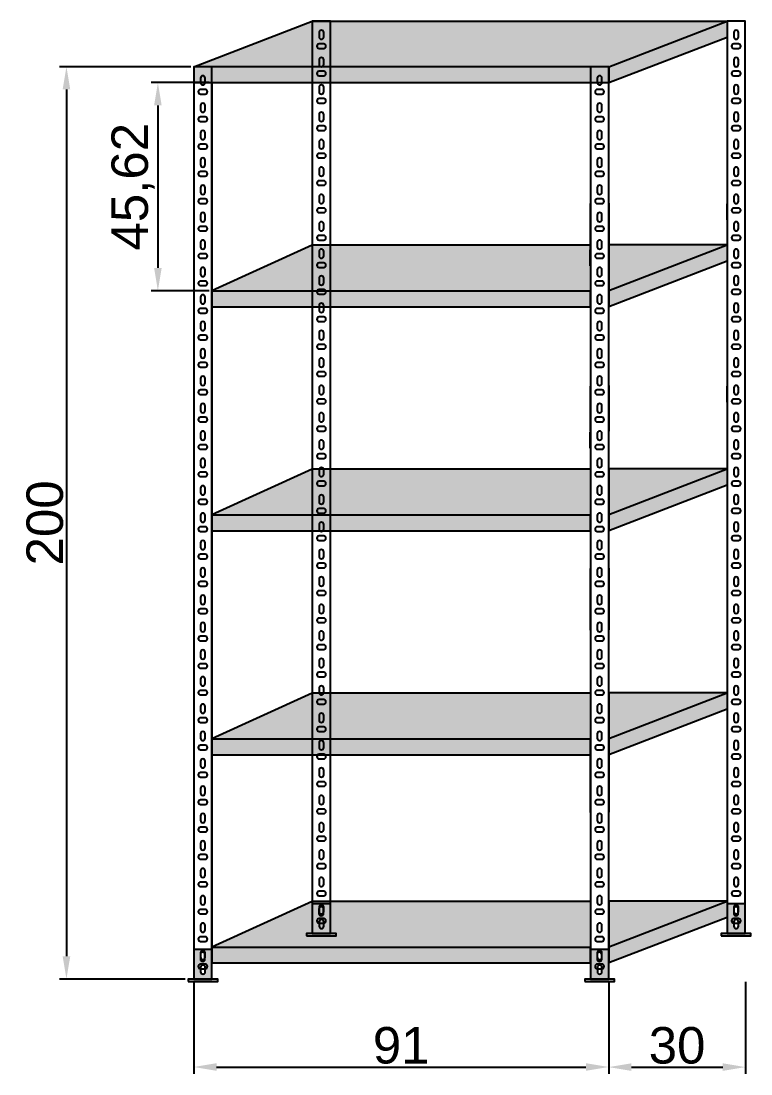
# Model space of a CAD drawing. Header units: millimetres. Extents: x 6614975 to 6624097, y 8742145 to 8746891.
# Drawn here: x 6615515.2 to 6615675.3, y 8743158.6 to 8743389.4 of the extents above; entities that cross this region are included whole.
import ezdxf

# ---------------------------------------------------------------- set-up
doc = ezdxf.new("R2010")
doc.units = ezdxf.units.MM
doc.styles.get("Standard").update_dxf_attribs({"font": 'arial.ttf'})
doc.dimstyles.new('ISO-25', dxfattribs={"dimtxt": 8, "dimasz": 5, "dimexe": 1.5, "dimexo": 0.625, "dimtad": 1, "dimtxsty": 'Standard', "dimcen": 2.5, "dimclrd": 1, "dimclre": 1, "dimclrt": 143, "dimadec": 0, "dimazin": 0, "dimtfac": 1, "dimtmove": 0, "dimatfit": 3, "dimfxl": 1, "dimarcsym": 0})

# ---------------------------------------------------------------- blocks, each defined once
blk = doc.blocks.new('*D132')
at = {"color": 1, "lineweight": -2, "transparency": 16777216}
for p, q in [((6615552.46, 8743379.39), (6615523.67, 8743379.39)), ((6615551.21, 8743179.4), (6615523.67, 8743179.4))]:
    blk.add_line(p, q, dxfattribs=at)
at = {"color": 1, "linetype": 'Continuous', "lineweight": -2, "transparency": 16777216}
blk.add_line((6615525.17, 8743374.39), (6615525.17, 8743184.4), dxfattribs=at)
at = {"color": 1, "transparency": 16777216}
for points in [[(6615524.34, 8743374.39), (6615526.01, 8743374.39), (6615525.17, 8743379.39)], [(6615524.34, 8743184.4), (6615526.01, 8743184.4), (6615525.17, 8743179.4)]]:
    blk.add_solid(points, dxfattribs=at)
at = {"layer": 'Defpoints', "color": 0, "transparency": 16777216}
for p in [(6615553.08, 8743379.39), (6615525.17, 8743179.4), (6615551.83, 8743179.4)]:
    blk.add_point(p, dxfattribs=at)
at = {"color": 143, "transparency": 16777216, "insert": (6615520.46, 8743279.39), "char_height": 8, "attachment_point": 5, "rotation": 90}
blk.add_mtext('200', dxfattribs=at)
blk = doc.blocks.new('*D133')
at = {"color": 1, "lineweight": -2, "transparency": 16777216}
for p, q in [((6615556.46, 8743375.89), (6615543.72, 8743375.89)), ((6615556.46, 8743330.27), (6615543.72, 8743330.27))]:
    blk.add_line(p, q, dxfattribs=at)
at = {"color": 1, "linetype": 'Continuous', "lineweight": -2, "transparency": 16777216}
blk.add_line((6615545.22, 8743370.89), (6615545.22, 8743335.27), dxfattribs=at)
at = {"color": 1, "transparency": 16777216}
for points in [[(6615544.39, 8743370.89), (6615546.05, 8743370.89), (6615545.22, 8743375.89)], [(6615544.39, 8743335.27), (6615546.05, 8743335.27), (6615545.22, 8743330.27)]]:
    blk.add_solid(points, dxfattribs=at)
at = {"layer": 'Defpoints', "color": 0, "transparency": 16777216}
for p in [(6615557.08, 8743375.89), (6615545.22, 8743330.27), (6615557.08, 8743330.27)]:
    blk.add_point(p, dxfattribs=at)
at = {"color": 143, "transparency": 16777216, "insert": (6615539.79, 8743353.08), "char_height": 8, "attachment_point": 5, "rotation": 90}
blk.add_mtext('45,62', dxfattribs=at)
blk = doc.blocks.new('*D134')
at = {"color": 1, "lineweight": -2, "transparency": 16777216}
for p, q in [((6615553.08, 8743178.77), (6615553.08, 8743158.61)), ((6615644.08, 8743178.77), (6615644.08, 8743158.61))]:
    blk.add_line(p, q, dxfattribs=at)
at = {"color": 1, "linetype": 'Continuous', "lineweight": -2, "transparency": 16777216}
blk.add_line((6615558.08, 8743160.11), (6615639.08, 8743160.11), dxfattribs=at)
at = {"color": 1, "transparency": 16777216}
for points in [[(6615558.08, 8743160.95), (6615558.08, 8743159.28), (6615553.08, 8743160.11)], [(6615639.08, 8743160.95), (6615639.08, 8743159.28), (6615644.08, 8743160.11)]]:
    blk.add_solid(points, dxfattribs=at)
at = {"layer": 'Defpoints', "color": 0, "transparency": 16777216}
for p in [(6615553.08, 8743179.39), (6615644.08, 8743179.39), (6615644.08, 8743160.11)]:
    blk.add_point(p, dxfattribs=at)
at = {"color": 143, "transparency": 16777216, "insert": (6615598.58, 8743164.82), "char_height": 8, "attachment_point": 5}
blk.add_mtext('91', dxfattribs=at)
blk = doc.blocks.new('*D135')
at = {"color": 1, "lineweight": -2, "transparency": 16777216}
for p, q in [((6615644.08, 8743178.77), (6615644.08, 8743158.59)), ((6615674.08, 8743178.77), (6615674.08, 8743158.59))]:
    blk.add_line(p, q, dxfattribs=at)
at = {"color": 1, "linetype": 'Continuous', "lineweight": -2, "transparency": 16777216}
blk.add_line((6615649.08, 8743160.09), (6615669.08, 8743160.09), dxfattribs=at)
at = {"color": 1, "transparency": 16777216}
for points in [[(6615649.08, 8743160.93), (6615649.08, 8743159.26), (6615644.08, 8743160.09)], [(6615669.08, 8743160.93), (6615669.08, 8743159.26), (6615674.08, 8743160.09)]]:
    blk.add_solid(points, dxfattribs=at)
at = {"layer": 'Defpoints', "color": 0, "transparency": 16777216}
for p in [(6615644.08, 8743179.39), (6615674.08, 8743179.39), (6615674.08, 8743160.09)]:
    blk.add_point(p, dxfattribs=at)
at = {"color": 143, "transparency": 16777216, "insert": (6615659.08, 8743164.81), "char_height": 8, "attachment_point": 5}
blk.add_mtext('30', dxfattribs=at)

msp = doc.modelspace()

# ---------------------------------------------------------------- hatches: boundary and pattern name
at = {"true_color": 0xffffff}
h = msp.add_hatch(color=7, dxfattribs=at)
h.dxf.hatch_style = 1
h.paths.add_polyline_path([(6615644.085, 8743379.393), (6615670.032, 8743389.393), (6615579.085, 8743389.393), (6615553.085, 8743379.393)])
h = msp.add_hatch(color=7, dxfattribs=at)
h.dxf.hatch_style = 1
h.paths.add_polyline_path([(6615644.085, 8743379.393), (6615644.085, 8743375.893), (6615670.032, 8743385.893), (6615670.032, 8743389.393)])
h = msp.add_hatch(color=7, dxfattribs=at)
h.dxf.hatch_style = 1
h.paths.add_polyline_path([(6615553.085, 8743379.393), (6615553.085, 8743375.893), (6615644.085, 8743375.893), (6615644.085, 8743379.393)])
h = msp.add_hatch(color=7, dxfattribs=at)
h.dxf.hatch_style = 1
h.paths.add_polyline_path([(6615640.085, 8743330.273), (6615640.085, 8743340.273), (6615579.085, 8743340.273), (6615557.085, 8743330.273)])
h = msp.add_hatch(color=7, dxfattribs=at)
h.dxf.hatch_style = 1
h.paths.add_polyline_path([(6615644.085, 8743330.352), (6615644.085, 8743326.852), (6615670.032, 8743336.852), (6615670.032, 8743340.352)])
h = msp.add_hatch(color=7, dxfattribs=at)
h.dxf.hatch_style = 1
h.paths.add_polyline_path([(6615670.032, 8743340.352), (6615644.085, 8743340.352), (6615644.085, 8743330.352)])
h = msp.add_hatch(color=7, dxfattribs=at)
h.dxf.hatch_style = 1
h.paths.add_polyline_path([(6615640.085, 8743326.773), (6615640.085, 8743330.273), (6615557.085, 8743330.273), (6615557.085, 8743326.773)])
h = msp.add_hatch(color=7, dxfattribs=at)
h.dxf.hatch_style = 1
h.paths.add_polyline_path([(6615640.085, 8743281.153), (6615640.085, 8743291.153), (6615579.085, 8743291.153), (6615557.085, 8743281.153)])
h = msp.add_hatch(color=7, dxfattribs=at)
h.dxf.hatch_style = 1
h.paths.add_polyline_path([(6615644.085, 8743281.232), (6615644.085, 8743277.732), (6615670.032, 8743287.732), (6615670.032, 8743291.232)])
h = msp.add_hatch(color=7, dxfattribs=at)
h.dxf.hatch_style = 1
h.paths.add_polyline_path([(6615670.032, 8743291.232), (6615644.085, 8743291.232), (6615644.085, 8743281.232)])
h = msp.add_hatch(color=7, dxfattribs=at)
h.dxf.hatch_style = 1
h.paths.add_polyline_path([(6615640.085, 8743277.653), (6615640.085, 8743281.153), (6615557.085, 8743281.153), (6615557.085, 8743277.653)])
h = msp.add_hatch(color=7, dxfattribs=at)
h.dxf.hatch_style = 1
h.paths.add_polyline_path([(6615640.085, 8743232.033), (6615640.085, 8743242.033), (6615579.085, 8743242.033), (6615557.085, 8743232.033)])
h = msp.add_hatch(color=7, dxfattribs=at)
h.dxf.hatch_style = 1
h.paths.add_polyline_path([(6615644.085, 8743232.112), (6615644.085, 8743228.612), (6615670.032, 8743238.612), (6615670.032, 8743242.112)])
h = msp.add_hatch(color=7, dxfattribs=at)
h.dxf.hatch_style = 1
h.paths.add_polyline_path([(6615670.032, 8743242.112), (6615644.085, 8743242.112), (6615644.085, 8743232.112)])
h = msp.add_hatch(color=7, dxfattribs=at)
h.dxf.hatch_style = 1
h.paths.add_polyline_path([(6615640.085, 8743228.533), (6615640.085, 8743232.033), (6615557.085, 8743232.033), (6615557.085, 8743228.533)])
h = msp.add_hatch(color=7, dxfattribs=at)
h.dxf.hatch_style = 1
h.paths.add_polyline_path([(6615640.085, 8743186.413), (6615640.085, 8743196.413), (6615579.085, 8743196.413), (6615557.085, 8743186.413)])
at = {"true_color": 0x636466}
h = msp.add_hatch(color=251, dxfattribs=at)
h.dxf.hatch_style = 1
h.paths.add_polyline_path([(6615583.085, 8743195.893), (6615579.085, 8743195.893), (6615579.085, 8743189.393), (6615583.085, 8743189.393)])
h.paths.add_polyline_path([(6615581.598, 8743190.97, -1), (6615580.598, 8743190.97), (6615580.598, 8743191.97, -1), (6615581.598, 8743191.97)], flags=16)
h.paths.add_polyline_path([(6615580.551, 8743193.753), (6615580.551, 8743194.753, -1), (6615581.551, 8743194.753), (6615581.551, 8743193.753, -1)], flags=16)
h.paths.add_polyline_path([(6615584.335, 8743189.393), (6615577.835, 8743189.393), (6615577.835, 8743188.893), (6615584.335, 8743188.893)])
at = {"true_color": 0xffffff}
h = msp.add_hatch(color=7, dxfattribs=at)
h.dxf.hatch_style = 1
h.paths.add_polyline_path([(6615670.032, 8743196.492), (6615644.085, 8743196.492), (6615644.085, 8743186.492)])
h = msp.add_hatch(color=7, dxfattribs=at)
h.dxf.hatch_style = 1
h.paths.add_polyline_path([(6615644.085, 8743186.492), (6615644.085, 8743182.992), (6615670.032, 8743192.992), (6615670.032, 8743196.492)])
at = {"true_color": 0x636466}
h = msp.add_hatch(color=251, dxfattribs=at)
h.dxf.hatch_style = 1
h.paths.add_polyline_path([(6615674.032, 8743195.893), (6615670.032, 8743195.893), (6615670.032, 8743189.393), (6615674.032, 8743189.393)])
h.paths.add_polyline_path([(6615672.545, 8743190.97, -1), (6615671.545, 8743190.97), (6615671.545, 8743191.97, -1), (6615672.545, 8743191.97)], flags=16)
h.paths.add_polyline_path([(6615671.498, 8743193.753), (6615671.498, 8743194.753, -1), (6615672.498, 8743194.753), (6615672.498, 8743193.753, -1)], flags=16)
h.paths.add_polyline_path([(6615675.282, 8743189.393), (6615668.782, 8743189.393), (6615668.782, 8743188.893), (6615675.282, 8743188.893)])
at = {"true_color": 0xffffff}
h = msp.add_hatch(color=7, dxfattribs=at)
h.dxf.hatch_style = 1
h.paths.add_polyline_path([(6615640.085, 8743182.913), (6615640.085, 8743186.413), (6615557.085, 8743186.413), (6615557.085, 8743182.913)])
at = {"true_color": 0x636466}
h = msp.add_hatch(color=251, dxfattribs=at)
h.dxf.hatch_style = 1
h.paths.add_polyline_path([(6615557.085, 8743185.893), (6615553.085, 8743185.893), (6615553.085, 8743179.393), (6615557.085, 8743179.393)])
h.paths.add_polyline_path([(6615555.598, 8743180.97, -1), (6615554.598, 8743180.97), (6615554.598, 8743181.97, -1), (6615555.598, 8743181.97)], flags=16)
h.paths.add_polyline_path([(6615554.551, 8743183.753), (6615554.551, 8743184.753, -1), (6615555.551, 8743184.753), (6615555.551, 8743183.753, -1)], flags=16)
h.paths.add_polyline_path([(6615558.335, 8743179.393), (6615551.835, 8743179.393), (6615551.835, 8743178.893), (6615558.335, 8743178.893)])
h = msp.add_hatch(color=251, dxfattribs=at)
h.dxf.hatch_style = 1
h.paths.add_polyline_path([(6615644.085, 8743185.893), (6615640.085, 8743185.893), (6615640.085, 8743179.393), (6615644.085, 8743179.393)])
h.paths.add_polyline_path([(6615642.598, 8743180.97, -1), (6615641.598, 8743180.97), (6615641.598, 8743181.97, -1), (6615642.598, 8743181.97)], flags=16)
h.paths.add_polyline_path([(6615641.551, 8743183.753), (6615641.551, 8743184.753, -1), (6615642.551, 8743184.753), (6615642.551, 8743183.753, -1)], flags=16)
h.paths.add_polyline_path([(6615645.335, 8743179.393), (6615638.835, 8743179.393), (6615638.835, 8743178.893), (6615645.335, 8743178.893)])

# ---------------------------------------------------------------- linework, layer by layer
at = {"color": 18, "true_color": 0x000000}
for p, q in [((6615553.085, 8743379.393), (6615579.085, 8743389.393)), ((6615553.085, 8743379.393), (6615579.085, 8743389.393)), ((6615579.085, 8743389.393), (6615670.032, 8743389.393)), ((6615579.085, 8743389.393), (6615670.032, 8743389.393)), ((6615644.085, 8743379.393), (6615670.032, 8743389.393)), ((6615644.085, 8743379.393), (6615670.032, 8743389.393)), ((6615670.032, 8743389.393), (6615670.032, 8743385.893)), ((6615644.085, 8743375.893), (6615670.032, 8743385.893)), ((6615644.085, 8743375.893), (6615670.032, 8743385.893)), ((6615644.085, 8743379.393), (6615553.085, 8743379.393)), ((6615644.085, 8743379.393), (6615553.085, 8743379.393)), ((6615553.085, 8743379.393), (6615553.085, 8743375.893)), ((6615644.085, 8743379.393), (6615644.085, 8743375.893)), ((6615553.085, 8743375.893), (6615644.085, 8743375.893)), ((6615553.085, 8743375.893), (6615644.085, 8743375.893)), ((6615579.085, 8743340.273), (6615557.085, 8743330.273)), ((6615579.085, 8743340.273), (6615557.085, 8743330.273)), ((6615640.085, 8743340.273), (6615579.085, 8743340.273)), ((6615640.085, 8743340.273), (6615579.085, 8743340.273)), ((6615640.085, 8743340.273), (6615640.085, 8743330.273)), ((6615644.085, 8743330.352), (6615670.032, 8743340.352)), ((6615670.032, 8743340.352), (6615644.085, 8743340.352)), ((6615644.085, 8743330.352), (6615670.032, 8743340.352)), ((6615670.032, 8743340.352), (6615644.085, 8743340.352)), ((6615644.085, 8743340.352), (6615644.085, 8743330.352)), ((6615670.032, 8743340.352), (6615670.032, 8743336.852)), ((6615644.085, 8743326.852), (6615670.032, 8743336.852)), ((6615644.085, 8743326.852), (6615670.032, 8743336.852)), ((6615557.085, 8743330.273), (6615640.085, 8743330.273)), ((6615557.085, 8743330.273), (6615640.085, 8743330.273)), ((6615557.085, 8743330.273), (6615557.085, 8743326.773)), ((6615640.085, 8743326.773), (6615640.085, 8743330.273)), ((6615644.085, 8743330.352), (6615644.085, 8743326.852)), ((6615557.085, 8743326.773), (6615640.085, 8743326.773)), ((6615557.085, 8743326.773), (6615640.085, 8743326.773)), ((6615579.085, 8743291.153), (6615557.085, 8743281.153)), ((6615579.085, 8743291.153), (6615557.085, 8743281.153)), ((6615640.085, 8743291.153), (6615579.085, 8743291.153)), ((6615640.085, 8743291.153), (6615579.085, 8743291.153)), ((6615640.085, 8743291.153), (6615640.085, 8743281.153)), ((6615644.085, 8743281.232), (6615670.032, 8743291.232)), ((6615670.032, 8743291.232), (6615644.085, 8743291.232)), ((6615644.085, 8743281.232), (6615670.032, 8743291.232)), ((6615670.032, 8743291.232), (6615644.085, 8743291.232)), ((6615644.085, 8743291.232), (6615644.085, 8743281.232)), ((6615670.032, 8743291.232), (6615670.032, 8743287.732)), ((6615644.085, 8743277.732), (6615670.032, 8743287.732)), ((6615644.085, 8743277.732), (6615670.032, 8743287.732)), ((6615557.085, 8743281.153), (6615640.085, 8743281.153)), ((6615557.085, 8743281.153), (6615640.085, 8743281.153)), ((6615557.085, 8743281.153), (6615557.085, 8743277.653)), ((6615640.085, 8743277.653), (6615640.085, 8743281.153)), ((6615644.085, 8743281.232), (6615644.085, 8743277.732)), ((6615557.085, 8743277.653), (6615640.085, 8743277.653)), ((6615557.085, 8743277.653), (6615640.085, 8743277.653)), ((6615579.085, 8743242.033), (6615557.085, 8743232.033)), ((6615579.085, 8743242.033), (6615557.085, 8743232.033)), ((6615640.085, 8743242.033), (6615579.085, 8743242.033)), ((6615640.085, 8743242.033), (6615579.085, 8743242.033)), ((6615640.085, 8743242.033), (6615640.085, 8743232.033)), ((6615644.085, 8743232.112), (6615670.032, 8743242.112)), ((6615670.032, 8743242.112), (6615644.085, 8743242.112)), ((6615644.085, 8743232.112), (6615670.032, 8743242.112)), ((6615670.032, 8743242.112), (6615644.085, 8743242.112)), ((6615644.085, 8743242.112), (6615644.085, 8743232.112)), ((6615670.032, 8743242.112), (6615670.032, 8743238.612)), ((6615644.085, 8743228.612), (6615670.032, 8743238.612)), ((6615644.085, 8743228.612), (6615670.032, 8743238.612)), ((6615557.085, 8743232.033), (6615640.085, 8743232.033)), ((6615557.085, 8743232.033), (6615640.085, 8743232.033)), ((6615557.085, 8743232.033), (6615557.085, 8743228.533)), ((6615640.085, 8743228.533), (6615640.085, 8743232.033)), ((6615644.085, 8743232.112), (6615644.085, 8743228.612)), ((6615557.085, 8743228.533), (6615640.085, 8743228.533)), ((6615557.085, 8743228.533), (6615640.085, 8743228.533)), ((6615579.085, 8743196.413), (6615557.085, 8743186.413)), ((6615579.085, 8743196.413), (6615557.085, 8743186.413)), ((6615640.085, 8743196.413), (6615579.085, 8743196.413)), ((6615640.085, 8743196.413), (6615579.085, 8743196.413)), ((6615640.085, 8743196.413), (6615640.085, 8743186.413)), ((6615644.085, 8743186.492), (6615670.032, 8743196.492)), ((6615670.032, 8743196.492), (6615644.085, 8743196.492)), ((6615644.085, 8743186.492), (6615670.032, 8743196.492)), ((6615670.032, 8743196.492), (6615644.085, 8743196.492)), ((6615644.085, 8743196.492), (6615644.085, 8743186.492)), ((6615670.032, 8743196.492), (6615670.032, 8743192.992)), ((6615644.085, 8743182.992), (6615670.032, 8743192.992)), ((6615644.085, 8743182.992), (6615670.032, 8743192.992)), ((6615557.085, 8743186.413), (6615640.085, 8743186.413)), ((6615557.085, 8743186.413), (6615640.085, 8743186.413)), ((6615557.085, 8743186.413), (6615557.085, 8743182.913)), ((6615640.085, 8743182.913), (6615640.085, 8743186.413)), ((6615644.085, 8743186.492), (6615644.085, 8743182.992)), ((6615557.085, 8743182.913), (6615640.085, 8743182.913)), ((6615557.085, 8743182.913), (6615640.085, 8743182.913))]:
    msp.add_line(p, q, dxfattribs=at)
for p, q in [((6615670.032, 8743389.393), (6615670.032, 8743385.893)), ((6615553.085, 8743379.393), (6615553.085, 8743375.893)), ((6615644.085, 8743379.393), (6615644.085, 8743375.893)), ((6615557.085, 8743375.893), (6615557.085, 8743330.273)), ((6615670.032, 8743352.893), (6615670.032, 8743349.393)), ((6615640.085, 8743339.393), (6615640.085, 8743349.393)), ((6615640.085, 8743339.393), (6615640.085, 8743349.393)), ((6615644.085, 8743349.472), (6615644.085, 8743339.472)), ((6615644.085, 8743349.472), (6615644.085, 8743339.472)), ((6615670, 8743349.344), (6615670, 8743345.844)), ((6615644.085, 8743342.893), (6615644.085, 8743339.393)), ((6615557.085, 8743339.393), (6615557.085, 8743335.893)), ((6615640.053, 8743335.765), (6615640.053, 8743339.265)), ((6615640.085, 8743335.893), (6615640.085, 8743339.393)), ((6615644.085, 8743339.472), (6615644.085, 8743335.972)), ((6615557.085, 8743326.773), (6615557.085, 8743281.153)), ((6615640.085, 8743299.393), (6615640.085, 8743309.393)), ((6615644.085, 8743309.472), (6615644.085, 8743299.472)), ((6615670, 8743309.344), (6615670, 8743305.844)), ((6615557.053, 8743299.265), (6615557.053, 8743295.765)), ((6615640.053, 8743295.765), (6615640.053, 8743299.265)), ((6615644.053, 8743299.344), (6615644.053, 8743295.844)), ((6615557.085, 8743277.653), (6615557.085, 8743232.033)), ((6615644.085, 8743269.472), (6615644.085, 8743259.472)), ((6615670.032, 8743269.472), (6615670.032, 8743265.972)), ((6615640.085, 8743259.393), (6615640.085, 8743269.393)), ((6615557.085, 8743259.393), (6615557.085, 8743255.893)), ((6615640.085, 8743255.893), (6615640.085, 8743259.393)), ((6615644.085, 8743259.472), (6615644.085, 8743255.972)), ((6615557.085, 8743228.533), (6615557.085, 8743182.913)), ((6615640.085, 8743219.393), (6615640.085, 8743229.393)), ((6615644.085, 8743229.472), (6615644.085, 8743219.472)), ((6615670.032, 8743229.472), (6615670.032, 8743225.972)), ((6615557.085, 8743219.393), (6615557.085, 8743215.893)), ((6615640.085, 8743215.893), (6615640.085, 8743219.393)), ((6615644.085, 8743219.472), (6615644.085, 8743215.972)), ((6615579.085, 8743189.393), (6615583.085, 8743189.393)), ((6615670.032, 8743189.393), (6615674.032, 8743189.393)), ((6615553.085, 8743179.393), (6615557.085, 8743179.393)), ((6615640.085, 8743179.393), (6615644.085, 8743179.393))]:
    msp.add_line(p, q)
for points in [[(6615583.085, 8743189.393), (6615583.085, 8743389.393), (6615579.085, 8743389.393), (6615579.085, 8743189.393)], [(6615674.032, 8743189.393), (6615674.032, 8743389.393), (6615670.032, 8743389.393), (6615670.032, 8743189.393)], [(6615557.085, 8743179.393), (6615557.085, 8743379.393), (6615553.085, 8743379.393), (6615553.085, 8743179.393)], [(6615644.085, 8743179.393), (6615644.085, 8743379.393), (6615640.085, 8743379.393), (6615640.085, 8743179.393)]]:
    msp.add_lwpolyline(points)
for points in [[(6615580.585, 8743385.893, 1), (6615581.585, 8743385.893), (6615581.585, 8743386.893, 1), (6615580.585, 8743386.893)], [(6615671.532, 8743385.893, 1), (6615672.532, 8743385.893), (6615672.532, 8743386.893, 1), (6615671.532, 8743386.893)], [(6615580.585, 8743384.393, 1), (6615580.585, 8743383.393), (6615581.585, 8743383.393, 1), (6615581.585, 8743384.393)], [(6615671.532, 8743384.393, 1), (6615671.532, 8743383.393), (6615672.532, 8743383.393, 1), (6615672.532, 8743384.393)], [(6615580.585, 8743379.893, 1), (6615581.585, 8743379.893), (6615581.585, 8743380.893, 1), (6615580.585, 8743380.893)], [(6615671.532, 8743379.893, 1), (6615672.532, 8743379.893), (6615672.532, 8743380.893, 1), (6615671.532, 8743380.893)], [(6615580.585, 8743378.393, 1), (6615580.585, 8743377.393), (6615581.585, 8743377.393, 1), (6615581.585, 8743378.393)], [(6615671.532, 8743378.393, 1), (6615671.532, 8743377.393), (6615672.532, 8743377.393, 1), (6615672.532, 8743378.393)], [(6615554.585, 8743375.893, 1), (6615555.585, 8743375.893), (6615555.585, 8743376.893, 1), (6615554.585, 8743376.893)], [(6615641.585, 8743375.893, 1), (6615642.585, 8743375.893), (6615642.585, 8743376.893, 1), (6615641.585, 8743376.893)], [(6615554.585, 8743374.393, 1), (6615554.585, 8743373.393), (6615555.585, 8743373.393, 1), (6615555.585, 8743374.393)], [(6615580.585, 8743373.893, 1), (6615581.585, 8743373.893), (6615581.585, 8743374.893, 1), (6615580.585, 8743374.893)], [(6615641.585, 8743374.393, 1), (6615641.585, 8743373.393), (6615642.585, 8743373.393, 1), (6615642.585, 8743374.393)], [(6615671.532, 8743373.893, 1), (6615672.532, 8743373.893), (6615672.532, 8743374.893, 1), (6615671.532, 8743374.893)], [(6615554.585, 8743369.893, 1), (6615555.585, 8743369.893), (6615555.585, 8743370.893, 1), (6615554.585, 8743370.893)], [(6615580.585, 8743372.393, 1), (6615580.585, 8743371.393), (6615581.585, 8743371.393, 1), (6615581.585, 8743372.393)], [(6615641.585, 8743369.893, 1), (6615642.585, 8743369.893), (6615642.585, 8743370.893, 1), (6615641.585, 8743370.893)], [(6615671.532, 8743372.393, 1), (6615671.532, 8743371.393), (6615672.532, 8743371.393, 1), (6615672.532, 8743372.393)], [(6615580.585, 8743367.893, 1), (6615581.585, 8743367.893), (6615581.585, 8743368.893, 1), (6615580.585, 8743368.893)], [(6615671.532, 8743367.893, 1), (6615672.532, 8743367.893), (6615672.532, 8743368.893, 1), (6615671.532, 8743368.893)], [(6615554.585, 8743368.393, 1), (6615554.585, 8743367.393), (6615555.585, 8743367.393, 1), (6615555.585, 8743368.393)], [(6615580.585, 8743366.393, 1), (6615580.585, 8743365.393), (6615581.585, 8743365.393, 1), (6615581.585, 8743366.393)], [(6615641.585, 8743368.393, 1), (6615641.585, 8743367.393), (6615642.585, 8743367.393, 1), (6615642.585, 8743368.393)], [(6615671.532, 8743366.393, 1), (6615671.532, 8743365.393), (6615672.532, 8743365.393, 1), (6615672.532, 8743366.393)], [(6615554.585, 8743363.893, 1), (6615555.585, 8743363.893), (6615555.585, 8743364.893, 1), (6615554.585, 8743364.893)], [(6615641.585, 8743363.893, 1), (6615642.585, 8743363.893), (6615642.585, 8743364.893, 1), (6615641.585, 8743364.893)], [(6615554.585, 8743362.393, 1), (6615554.585, 8743361.393), (6615555.585, 8743361.393, 1), (6615555.585, 8743362.393)], [(6615580.585, 8743361.893, 1), (6615581.585, 8743361.893), (6615581.585, 8743362.893, 1), (6615580.585, 8743362.893)], [(6615641.585, 8743362.393, 1), (6615641.585, 8743361.393), (6615642.585, 8743361.393, 1), (6615642.585, 8743362.393)], [(6615671.532, 8743361.893, 1), (6615672.532, 8743361.893), (6615672.532, 8743362.893, 1), (6615671.532, 8743362.893)], [(6615580.585, 8743360.393, 1), (6615580.585, 8743359.393), (6615581.585, 8743359.393, 1), (6615581.585, 8743360.393)], [(6615671.532, 8743360.393, 1), (6615671.532, 8743359.393), (6615672.532, 8743359.393, 1), (6615672.532, 8743360.393)], [(6615554.585, 8743357.893, 1), (6615555.585, 8743357.893), (6615555.585, 8743358.893, 1), (6615554.585, 8743358.893)], [(6615580.585, 8743355.893, 1), (6615581.585, 8743355.893), (6615581.585, 8743356.893, 1), (6615580.585, 8743356.893)], [(6615641.585, 8743357.893, 1), (6615642.585, 8743357.893), (6615642.585, 8743358.893, 1), (6615641.585, 8743358.893)], [(6615671.532, 8743355.893, 1), (6615672.532, 8743355.893), (6615672.532, 8743356.893, 1), (6615671.532, 8743356.893)], [(6615554.585, 8743356.393, 1), (6615554.585, 8743355.393), (6615555.585, 8743355.393, 1), (6615555.585, 8743356.393)], [(6615641.585, 8743356.393, 1), (6615641.585, 8743355.393), (6615642.585, 8743355.393, 1), (6615642.585, 8743356.393)], [(6615554.585, 8743351.893, 1), (6615555.585, 8743351.893), (6615555.585, 8743352.893, 1), (6615554.585, 8743352.893)], [(6615580.585, 8743354.393, 1), (6615580.585, 8743353.393), (6615581.585, 8743353.393, 1), (6615581.585, 8743354.393)], [(6615641.585, 8743351.893, 1), (6615642.585, 8743351.893), (6615642.585, 8743352.893, 1), (6615641.585, 8743352.893)], [(6615671.532, 8743354.393, 1), (6615671.532, 8743353.393), (6615672.532, 8743353.393, 1), (6615672.532, 8743354.393)], [(6615554.585, 8743350.393, 1), (6615554.585, 8743349.393), (6615555.585, 8743349.393, 1), (6615555.585, 8743350.393)], [(6615580.585, 8743349.893, 1), (6615581.585, 8743349.893), (6615581.585, 8743350.893, 1), (6615580.585, 8743350.893)], [(6615641.585, 8743350.393, 1), (6615641.585, 8743349.393), (6615642.585, 8743349.393, 1), (6615642.585, 8743350.393)], [(6615671.532, 8743349.893, 1), (6615672.532, 8743349.893), (6615672.532, 8743350.893, 1), (6615671.532, 8743350.893)], [(6615580.585, 8743348.393, 1), (6615580.585, 8743347.393), (6615581.585, 8743347.393, 1), (6615581.585, 8743348.393)], [(6615671.532, 8743348.393, 1), (6615671.532, 8743347.393), (6615672.532, 8743347.393, 1), (6615672.532, 8743348.393)], [(6615554.585, 8743345.893, 1), (6615555.585, 8743345.893), (6615555.585, 8743346.893, 1), (6615554.585, 8743346.893)], [(6615641.585, 8743345.893, 1), (6615642.585, 8743345.893), (6615642.585, 8743346.893, 1), (6615641.585, 8743346.893)], [(6615554.585, 8743344.393, 1), (6615554.585, 8743343.393), (6615555.585, 8743343.393, 1), (6615555.585, 8743344.393)], [(6615580.585, 8743343.893, 1), (6615581.585, 8743343.893), (6615581.585, 8743344.893, 1), (6615580.585, 8743344.893)], [(6615641.585, 8743344.393, 1), (6615641.585, 8743343.393), (6615642.585, 8743343.393, 1), (6615642.585, 8743344.393)], [(6615671.532, 8743343.893, 1), (6615672.532, 8743343.893), (6615672.532, 8743344.893, 1), (6615671.532, 8743344.893)], [(6615554.585, 8743339.893, 1), (6615555.585, 8743339.893), (6615555.585, 8743340.893, 1), (6615554.585, 8743340.893)], [(6615580.585, 8743342.393, 1), (6615580.585, 8743341.393), (6615581.585, 8743341.393, 1), (6615581.585, 8743342.393)], [(6615641.585, 8743339.893, 1), (6615642.585, 8743339.893), (6615642.585, 8743340.893, 1), (6615641.585, 8743340.893)], [(6615671.532, 8743342.393, 1), (6615671.532, 8743341.393), (6615672.532, 8743341.393, 1), (6615672.532, 8743342.393)], [(6615580.585, 8743337.893, 1), (6615581.585, 8743337.893), (6615581.585, 8743338.893, 1), (6615580.585, 8743338.893)], [(6615671.532, 8743337.893, 1), (6615672.532, 8743337.893), (6615672.532, 8743338.893, 1), (6615671.532, 8743338.893)], [(6615554.585, 8743338.393, 1), (6615554.585, 8743337.393), (6615555.585, 8743337.393, 1), (6615555.585, 8743338.393)], [(6615580.585, 8743336.393, 1), (6615580.585, 8743335.393), (6615581.585, 8743335.393, 1), (6615581.585, 8743336.393)], [(6615641.585, 8743338.393, 1), (6615641.585, 8743337.393), (6615642.585, 8743337.393, 1), (6615642.585, 8743338.393)], [(6615671.532, 8743336.393, 1), (6615671.532, 8743335.393), (6615672.532, 8743335.393, 1), (6615672.532, 8743336.393)], [(6615554.585, 8743333.893, 1), (6615555.585, 8743333.893), (6615555.585, 8743334.893, 1), (6615554.585, 8743334.893)], [(6615641.585, 8743333.893, 1), (6615642.585, 8743333.893), (6615642.585, 8743334.893, 1), (6615641.585, 8743334.893)], [(6615554.585, 8743332.393, 1), (6615554.585, 8743331.393), (6615555.585, 8743331.393, 1), (6615555.585, 8743332.393)], [(6615580.585, 8743332.028, 1), (6615581.585, 8743332.028), (6615581.585, 8743333.028, 1), (6615580.585, 8743333.028)], [(6615641.585, 8743332.393, 1), (6615641.585, 8743331.393), (6615642.585, 8743331.393, 1), (6615642.585, 8743332.393)], [(6615671.532, 8743332.028, 1), (6615672.532, 8743332.028), (6615672.532, 8743333.028, 1), (6615671.532, 8743333.028)], [(6615580.585, 8743330.528, 1), (6615580.585, 8743329.528), (6615581.585, 8743329.528, 1), (6615581.585, 8743330.528)], [(6615671.532, 8743330.528, 1), (6615671.532, 8743329.528), (6615672.532, 8743329.528, 1), (6615672.532, 8743330.528)], [(6615554.585, 8743327.893, 1), (6615555.585, 8743327.893), (6615555.585, 8743328.893, 1), (6615554.585, 8743328.893)], [(6615580.585, 8743326.028, 1), (6615581.585, 8743326.028), (6615581.585, 8743327.028, 1), (6615580.585, 8743327.028)], [(6615641.585, 8743327.893, 1), (6615642.585, 8743327.893), (6615642.585, 8743328.893, 1), (6615641.585, 8743328.893)], [(6615671.532, 8743326.028, 1), (6615672.532, 8743326.028), (6615672.532, 8743327.028, 1), (6615671.532, 8743327.028)], [(6615554.585, 8743326.393, 1), (6615554.585, 8743325.393), (6615555.585, 8743325.393, 1), (6615555.585, 8743326.393)], [(6615641.585, 8743326.393, 1), (6615641.585, 8743325.393), (6615642.585, 8743325.393, 1), (6615642.585, 8743326.393)], [(6615554.585, 8743322.028, 1), (6615555.585, 8743322.028), (6615555.585, 8743323.028, 1), (6615554.585, 8743323.028)], [(6615580.585, 8743324.528, 1), (6615580.585, 8743323.528), (6615581.585, 8743323.528, 1), (6615581.585, 8743324.528)], [(6615641.585, 8743322.028, 1), (6615642.585, 8743322.028), (6615642.585, 8743323.028, 1), (6615641.585, 8743323.028)], [(6615671.532, 8743324.528, 1), (6615671.532, 8743323.528), (6615672.532, 8743323.528, 1), (6615672.532, 8743324.528)], [(6615554.585, 8743320.528, 1), (6615554.585, 8743319.528), (6615555.585, 8743319.528, 1), (6615555.585, 8743320.528)], [(6615580.585, 8743320.028, 1), (6615581.585, 8743320.028), (6615581.585, 8743321.028, 1), (6615580.585, 8743321.028)], [(6615641.585, 8743320.528, 1), (6615641.585, 8743319.528), (6615642.585, 8743319.528, 1), (6615642.585, 8743320.528)], [(6615671.532, 8743320.028, 1), (6615672.532, 8743320.028), (6615672.532, 8743321.028, 1), (6615671.532, 8743321.028)], [(6615580.585, 8743318.528, 1), (6615580.585, 8743317.528), (6615581.585, 8743317.528, 1), (6615581.585, 8743318.528)], [(6615671.532, 8743318.528, 1), (6615671.532, 8743317.528), (6615672.532, 8743317.528, 1), (6615672.532, 8743318.528)], [(6615554.585, 8743316.028, 1), (6615555.585, 8743316.028), (6615555.585, 8743317.028, 1), (6615554.585, 8743317.028)], [(6615641.585, 8743316.028, 1), (6615642.585, 8743316.028), (6615642.585, 8743317.028, 1), (6615641.585, 8743317.028)], [(6615554.585, 8743314.528, 1), (6615554.585, 8743313.528), (6615555.585, 8743313.528, 1), (6615555.585, 8743314.528)], [(6615580.585, 8743314.028, 1), (6615581.585, 8743314.028), (6615581.585, 8743315.028, 1), (6615580.585, 8743315.028)], [(6615641.585, 8743314.528, 1), (6615641.585, 8743313.528), (6615642.585, 8743313.528, 1), (6615642.585, 8743314.528)], [(6615671.532, 8743314.028, 1), (6615672.532, 8743314.028), (6615672.532, 8743315.028, 1), (6615671.532, 8743315.028)], [(6615554.585, 8743310.028, 1), (6615555.585, 8743310.028), (6615555.585, 8743311.028, 1), (6615554.585, 8743311.028)], [(6615580.585, 8743312.528, 1), (6615580.585, 8743311.528), (6615581.585, 8743311.528, 1), (6615581.585, 8743312.528)], [(6615641.585, 8743310.028, 1), (6615642.585, 8743310.028), (6615642.585, 8743311.028, 1), (6615641.585, 8743311.028)], [(6615671.532, 8743312.528, 1), (6615671.532, 8743311.528), (6615672.532, 8743311.528, 1), (6615672.532, 8743312.528)], [(6615580.585, 8743308.028, 1), (6615581.585, 8743308.028), (6615581.585, 8743309.028, 1), (6615580.585, 8743309.028)], [(6615671.532, 8743308.028, 1), (6615672.532, 8743308.028), (6615672.532, 8743309.028, 1), (6615671.532, 8743309.028)], [(6615554.585, 8743308.528, 1), (6615554.585, 8743307.528), (6615555.585, 8743307.528, 1), (6615555.585, 8743308.528)], [(6615580.585, 8743306.528, 1), (6615580.585, 8743305.528), (6615581.585, 8743305.528, 1), (6615581.585, 8743306.528)], [(6615641.585, 8743308.528, 1), (6615641.585, 8743307.528), (6615642.585, 8743307.528, 1), (6615642.585, 8743308.528)], [(6615671.532, 8743306.528, 1), (6615671.532, 8743305.528), (6615672.532, 8743305.528, 1), (6615672.532, 8743306.528)], [(6615554.585, 8743304.028, 1), (6615555.585, 8743304.028), (6615555.585, 8743305.028, 1), (6615554.585, 8743305.028)], [(6615641.585, 8743304.028, 1), (6615642.585, 8743304.028), (6615642.585, 8743305.028, 1), (6615641.585, 8743305.028)], [(6615554.585, 8743302.528, 1), (6615554.585, 8743301.528), (6615555.585, 8743301.528, 1), (6615555.585, 8743302.528)], [(6615580.585, 8743302.028, 1), (6615581.585, 8743302.028), (6615581.585, 8743303.028, 1), (6615580.585, 8743303.028)], [(6615641.585, 8743302.528, 1), (6615641.585, 8743301.528), (6615642.585, 8743301.528, 1), (6615642.585, 8743302.528)], [(6615671.532, 8743302.028, 1), (6615672.532, 8743302.028), (6615672.532, 8743303.028, 1), (6615671.532, 8743303.028)], [(6615554.585, 8743298.028, 1), (6615555.585, 8743298.028), (6615555.585, 8743299.028, 1), (6615554.585, 8743299.028)], [(6615580.585, 8743300.528, 1), (6615580.585, 8743299.528), (6615581.585, 8743299.528, 1), (6615581.585, 8743300.528)], [(6615641.585, 8743298.028, 1), (6615642.585, 8743298.028), (6615642.585, 8743299.028, 1), (6615641.585, 8743299.028)], [(6615671.532, 8743300.528, 1), (6615671.532, 8743299.528), (6615672.532, 8743299.528, 1), (6615672.532, 8743300.528)], [(6615580.585, 8743296.028, 1), (6615581.585, 8743296.028), (6615581.585, 8743297.028, 1), (6615580.585, 8743297.028)], [(6615671.532, 8743296.028, 1), (6615672.532, 8743296.028), (6615672.532, 8743297.028, 1), (6615671.532, 8743297.028)], [(6615554.585, 8743296.528, 1), (6615554.585, 8743295.528), (6615555.585, 8743295.528, 1), (6615555.585, 8743296.528)], [(6615641.585, 8743296.528, 1), (6615641.585, 8743295.528), (6615642.585, 8743295.528, 1), (6615642.585, 8743296.528)], [(6615554.585, 8743292.028, 1), (6615555.585, 8743292.028), (6615555.585, 8743293.028, 1), (6615554.585, 8743293.028)], [(6615580.585, 8743294.528, 1), (6615580.585, 8743293.528), (6615581.585, 8743293.528, 1), (6615581.585, 8743294.528)], [(6615641.585, 8743292.028, 1), (6615642.585, 8743292.028), (6615642.585, 8743293.028, 1), (6615641.585, 8743293.028)], [(6615671.532, 8743294.528, 1), (6615671.532, 8743293.528), (6615672.532, 8743293.528, 1), (6615672.532, 8743294.528)], [(6615554.585, 8743290.528, 1), (6615554.585, 8743289.528), (6615555.585, 8743289.528, 1), (6615555.585, 8743290.528)], [(6615580.585, 8743290.028, 1), (6615581.585, 8743290.028), (6615581.585, 8743291.028, 1), (6615580.585, 8743291.028)], [(6615641.585, 8743290.528, 1), (6615641.585, 8743289.528), (6615642.585, 8743289.528, 1), (6615642.585, 8743290.528)], [(6615671.532, 8743290.028, 1), (6615672.532, 8743290.028), (6615672.532, 8743291.028, 1), (6615671.532, 8743291.028)], [(6615580.585, 8743288.528, 1), (6615580.585, 8743287.528), (6615581.585, 8743287.528, 1), (6615581.585, 8743288.528)], [(6615671.532, 8743288.528, 1), (6615671.532, 8743287.528), (6615672.532, 8743287.528, 1), (6615672.532, 8743288.528)], [(6615554.585, 8743286.028, 1), (6615555.585, 8743286.028), (6615555.585, 8743287.028, 1), (6615554.585, 8743287.028)], [(6615641.585, 8743286.028, 1), (6615642.585, 8743286.028), (6615642.585, 8743287.028, 1), (6615641.585, 8743287.028)], [(6615554.585, 8743284.528, 1), (6615554.585, 8743283.528), (6615555.585, 8743283.528, 1), (6615555.585, 8743284.528)], [(6615580.585, 8743284.028, 1), (6615581.585, 8743284.028), (6615581.585, 8743285.028, 1), (6615580.585, 8743285.028)], [(6615641.585, 8743284.528, 1), (6615641.585, 8743283.528), (6615642.585, 8743283.528, 1), (6615642.585, 8743284.528)], [(6615671.532, 8743284.028, 1), (6615672.532, 8743284.028), (6615672.532, 8743285.028, 1), (6615671.532, 8743285.028)], [(6615554.585, 8743280.028, 1), (6615555.585, 8743280.028), (6615555.585, 8743281.028, 1), (6615554.585, 8743281.028)], [(6615580.585, 8743282.528, 1), (6615580.585, 8743281.528), (6615581.585, 8743281.528, 1), (6615581.585, 8743282.528)], [(6615641.585, 8743280.028, 1), (6615642.585, 8743280.028), (6615642.585, 8743281.028, 1), (6615641.585, 8743281.028)], [(6615671.532, 8743282.528, 1), (6615671.532, 8743281.528), (6615672.532, 8743281.528, 1), (6615672.532, 8743282.528)], [(6615580.585, 8743278.028, 1), (6615581.585, 8743278.028), (6615581.585, 8743279.028, 1), (6615580.585, 8743279.028)], [(6615671.532, 8743278.028, 1), (6615672.532, 8743278.028), (6615672.532, 8743279.028, 1), (6615671.532, 8743279.028)], [(6615554.585, 8743278.528, 1), (6615554.585, 8743277.528), (6615555.585, 8743277.528, 1), (6615555.585, 8743278.528)], [(6615580.585, 8743276.528, 1), (6615580.585, 8743275.528), (6615581.585, 8743275.528, 1), (6615581.585, 8743276.528)], [(6615641.585, 8743278.528, 1), (6615641.585, 8743277.528), (6615642.585, 8743277.528, 1), (6615642.585, 8743278.528)], [(6615671.532, 8743276.528, 1), (6615671.532, 8743275.528), (6615672.532, 8743275.528, 1), (6615672.532, 8743276.528)], [(6615554.585, 8743274.028, 1), (6615555.585, 8743274.028), (6615555.585, 8743275.028, 1), (6615554.585, 8743275.028)], [(6615641.585, 8743274.028, 1), (6615642.585, 8743274.028), (6615642.585, 8743275.028, 1), (6615641.585, 8743275.028)], [(6615554.585, 8743272.528, 1), (6615554.585, 8743271.528), (6615555.585, 8743271.528, 1), (6615555.585, 8743272.528)], [(6615580.585, 8743272.028, 1), (6615581.585, 8743272.028), (6615581.585, 8743273.028, 1), (6615580.585, 8743273.028)], [(6615641.585, 8743272.528, 1), (6615641.585, 8743271.528), (6615642.585, 8743271.528, 1), (6615642.585, 8743272.528)], [(6615671.532, 8743272.028, 1), (6615672.532, 8743272.028), (6615672.532, 8743273.028, 1), (6615671.532, 8743273.028)], [(6615554.585, 8743268.028, 1), (6615555.585, 8743268.028), (6615555.585, 8743269.028, 1), (6615554.585, 8743269.028)], [(6615580.585, 8743270.528, 1), (6615580.585, 8743269.528), (6615581.585, 8743269.528, 1), (6615581.585, 8743270.528)], [(6615641.585, 8743268.028, 1), (6615642.585, 8743268.028), (6615642.585, 8743269.028, 1), (6615641.585, 8743269.028)], [(6615671.532, 8743270.528, 1), (6615671.532, 8743269.528), (6615672.532, 8743269.528, 1), (6615672.532, 8743270.528)], [(6615580.585, 8743266.028, 1), (6615581.585, 8743266.028), (6615581.585, 8743267.028, 1), (6615580.585, 8743267.028)], [(6615671.532, 8743266.028, 1), (6615672.532, 8743266.028), (6615672.532, 8743267.028, 1), (6615671.532, 8743267.028)], [(6615554.585, 8743266.528, 1), (6615554.585, 8743265.528), (6615555.585, 8743265.528, 1), (6615555.585, 8743266.528)], [(6615641.585, 8743266.528, 1), (6615641.585, 8743265.528), (6615642.585, 8743265.528, 1), (6615642.585, 8743266.528)], [(6615554.585, 8743262.028, 1), (6615555.585, 8743262.028), (6615555.585, 8743263.028, 1), (6615554.585, 8743263.028)], [(6615580.585, 8743264.528, 1), (6615580.585, 8743263.528), (6615581.585, 8743263.528, 1), (6615581.585, 8743264.528)], [(6615641.585, 8743262.028, 1), (6615642.585, 8743262.028), (6615642.585, 8743263.028, 1), (6615641.585, 8743263.028)], [(6615671.532, 8743264.528, 1), (6615671.532, 8743263.528), (6615672.532, 8743263.528, 1), (6615672.532, 8743264.528)], [(6615554.585, 8743260.528, 1), (6615554.585, 8743259.528), (6615555.585, 8743259.528, 1), (6615555.585, 8743260.528)], [(6615580.585, 8743260.028, 1), (6615581.585, 8743260.028), (6615581.585, 8743261.028, 1), (6615580.585, 8743261.028)], [(6615641.585, 8743260.528, 1), (6615641.585, 8743259.528), (6615642.585, 8743259.528, 1), (6615642.585, 8743260.528)], [(6615671.532, 8743260.028, 1), (6615672.532, 8743260.028), (6615672.532, 8743261.028, 1), (6615671.532, 8743261.028)], [(6615580.585, 8743258.528, 1), (6615580.585, 8743257.528), (6615581.585, 8743257.528, 1), (6615581.585, 8743258.528)], [(6615671.532, 8743258.528, 1), (6615671.532, 8743257.528), (6615672.532, 8743257.528, 1), (6615672.532, 8743258.528)], [(6615554.585, 8743256.028, 1), (6615555.585, 8743256.028), (6615555.585, 8743257.028, 1), (6615554.585, 8743257.028)], [(6615580.585, 8743254.162, 1), (6615581.585, 8743254.162), (6615581.585, 8743255.162, 1), (6615580.585, 8743255.162)], [(6615641.585, 8743256.028, 1), (6615642.585, 8743256.028), (6615642.585, 8743257.028, 1), (6615641.585, 8743257.028)], [(6615671.532, 8743254.162, 1), (6615672.532, 8743254.162), (6615672.532, 8743255.162, 1), (6615671.532, 8743255.162)], [(6615554.585, 8743254.528, 1), (6615554.585, 8743253.528), (6615555.585, 8743253.528, 1), (6615555.585, 8743254.528)], [(6615641.585, 8743254.528, 1), (6615641.585, 8743253.528), (6615642.585, 8743253.528, 1), (6615642.585, 8743254.528)], [(6615554.585, 8743250.028, 1), (6615555.585, 8743250.028), (6615555.585, 8743251.028, 1), (6615554.585, 8743251.028)], [(6615580.585, 8743252.662, 1), (6615580.585, 8743251.662), (6615581.585, 8743251.662, 1), (6615581.585, 8743252.662)], [(6615641.585, 8743250.028, 1), (6615642.585, 8743250.028), (6615642.585, 8743251.028, 1), (6615641.585, 8743251.028)], [(6615671.532, 8743252.662, 1), (6615671.532, 8743251.662), (6615672.532, 8743251.662, 1), (6615672.532, 8743252.662)], [(6615580.585, 8743248.162, 1), (6615581.585, 8743248.162), (6615581.585, 8743249.162, 1), (6615580.585, 8743249.162)], [(6615671.532, 8743248.162, 1), (6615672.532, 8743248.162), (6615672.532, 8743249.162, 1), (6615671.532, 8743249.162)], [(6615554.585, 8743248.528, 1), (6615554.585, 8743247.528), (6615555.585, 8743247.528, 1), (6615555.585, 8743248.528)], [(6615580.585, 8743246.662, 1), (6615580.585, 8743245.662), (6615581.585, 8743245.662, 1), (6615581.585, 8743246.662)], [(6615641.585, 8743248.528, 1), (6615641.585, 8743247.528), (6615642.585, 8743247.528, 1), (6615642.585, 8743248.528)], [(6615671.532, 8743246.662, 1), (6615671.532, 8743245.662), (6615672.532, 8743245.662, 1), (6615672.532, 8743246.662)], [(6615554.585, 8743244.162, 1), (6615555.585, 8743244.162), (6615555.585, 8743245.162, 1), (6615554.585, 8743245.162)], [(6615641.585, 8743244.162, 1), (6615642.585, 8743244.162), (6615642.585, 8743245.162, 1), (6615641.585, 8743245.162)], [(6615554.585, 8743242.662, 1), (6615554.585, 8743241.662), (6615555.585, 8743241.662, 1), (6615555.585, 8743242.662)], [(6615580.585, 8743242.162, 1), (6615581.585, 8743242.162), (6615581.585, 8743243.162, 1), (6615580.585, 8743243.162)], [(6615641.585, 8743242.662, 1), (6615641.585, 8743241.662), (6615642.585, 8743241.662, 1), (6615642.585, 8743242.662)], [(6615671.532, 8743242.162, 1), (6615672.532, 8743242.162), (6615672.532, 8743243.162, 1), (6615671.532, 8743243.162)], [(6615554.585, 8743238.162, 1), (6615555.585, 8743238.162), (6615555.585, 8743239.162, 1), (6615554.585, 8743239.162)], [(6615580.585, 8743240.662, 1), (6615580.585, 8743239.662), (6615581.585, 8743239.662, 1), (6615581.585, 8743240.662)], [(6615641.585, 8743238.162, 1), (6615642.585, 8743238.162), (6615642.585, 8743239.162, 1), (6615641.585, 8743239.162)], [(6615671.532, 8743240.662, 1), (6615671.532, 8743239.662), (6615672.532, 8743239.662, 1), (6615672.532, 8743240.662)], [(6615580.585, 8743236.162, 1), (6615581.585, 8743236.162), (6615581.585, 8743237.162, 1), (6615580.585, 8743237.162)], [(6615671.532, 8743236.162, 1), (6615672.532, 8743236.162), (6615672.532, 8743237.162, 1), (6615671.532, 8743237.162)], [(6615554.585, 8743236.662, 1), (6615554.585, 8743235.662), (6615555.585, 8743235.662, 1), (6615555.585, 8743236.662)], [(6615641.585, 8743236.662, 1), (6615641.585, 8743235.662), (6615642.585, 8743235.662, 1), (6615642.585, 8743236.662)], [(6615554.585, 8743232.162, 1), (6615555.585, 8743232.162), (6615555.585, 8743233.162, 1), (6615554.585, 8743233.162)], [(6615580.585, 8743234.662, 1), (6615580.585, 8743233.662), (6615581.585, 8743233.662, 1), (6615581.585, 8743234.662)], [(6615641.585, 8743232.162, 1), (6615642.585, 8743232.162), (6615642.585, 8743233.162, 1), (6615641.585, 8743233.162)], [(6615671.532, 8743234.662, 1), (6615671.532, 8743233.662), (6615672.532, 8743233.662, 1), (6615672.532, 8743234.662)], [(6615554.585, 8743230.662, 1), (6615554.585, 8743229.662), (6615555.585, 8743229.662, 1), (6615555.585, 8743230.662)], [(6615580.585, 8743230.162, 1), (6615581.585, 8743230.162), (6615581.585, 8743231.162, 1), (6615580.585, 8743231.162)], [(6615641.585, 8743230.662, 1), (6615641.585, 8743229.662), (6615642.585, 8743229.662, 1), (6615642.585, 8743230.662)], [(6615671.532, 8743230.162, 1), (6615672.532, 8743230.162), (6615672.532, 8743231.162, 1), (6615671.532, 8743231.162)], [(6615580.585, 8743228.662, 1), (6615580.585, 8743227.662), (6615581.585, 8743227.662, 1), (6615581.585, 8743228.662)], [(6615671.532, 8743228.662, 1), (6615671.532, 8743227.662), (6615672.532, 8743227.662, 1), (6615672.532, 8743228.662)], [(6615554.585, 8743226.162, 1), (6615555.585, 8743226.162), (6615555.585, 8743227.162, 1), (6615554.585, 8743227.162)], [(6615580.585, 8743224.162, 1), (6615581.585, 8743224.162), (6615581.585, 8743225.162, 1), (6615580.585, 8743225.162)], [(6615641.585, 8743226.162, 1), (6615642.585, 8743226.162), (6615642.585, 8743227.162, 1), (6615641.585, 8743227.162)], [(6615671.532, 8743224.162, 1), (6615672.532, 8743224.162), (6615672.532, 8743225.162, 1), (6615671.532, 8743225.162)], [(6615554.585, 8743224.662, 1), (6615554.585, 8743223.662), (6615555.585, 8743223.662, 1), (6615555.585, 8743224.662)], [(6615641.585, 8743224.662, 1), (6615641.585, 8743223.662), (6615642.585, 8743223.662, 1), (6615642.585, 8743224.662)], [(6615554.585, 8743220.162, 1), (6615555.585, 8743220.162), (6615555.585, 8743221.162, 1), (6615554.585, 8743221.162)], [(6615580.585, 8743222.662, 1), (6615580.585, 8743221.662), (6615581.585, 8743221.662, 1), (6615581.585, 8743222.662)], [(6615641.585, 8743220.162, 1), (6615642.585, 8743220.162), (6615642.585, 8743221.162, 1), (6615641.585, 8743221.162)], [(6615671.532, 8743222.662, 1), (6615671.532, 8743221.662), (6615672.532, 8743221.662, 1), (6615672.532, 8743222.662)], [(6615580.585, 8743218.162, 1), (6615581.585, 8743218.162), (6615581.585, 8743219.162, 1), (6615580.585, 8743219.162)], [(6615671.532, 8743218.162, 1), (6615672.532, 8743218.162), (6615672.532, 8743219.162, 1), (6615671.532, 8743219.162)], [(6615554.585, 8743218.662, 1), (6615554.585, 8743217.662), (6615555.585, 8743217.662, 1), (6615555.585, 8743218.662)], [(6615580.585, 8743216.662, 1), (6615580.585, 8743215.662), (6615581.585, 8743215.662, 1), (6615581.585, 8743216.662)], [(6615641.585, 8743218.662, 1), (6615641.585, 8743217.662), (6615642.585, 8743217.662, 1), (6615642.585, 8743218.662)], [(6615671.532, 8743216.662, 1), (6615671.532, 8743215.662), (6615672.532, 8743215.662, 1), (6615672.532, 8743216.662)], [(6615554.585, 8743214.162, 1), (6615555.585, 8743214.162), (6615555.585, 8743215.162, 1), (6615554.585, 8743215.162)], [(6615641.585, 8743214.162, 1), (6615642.585, 8743214.162), (6615642.585, 8743215.162, 1), (6615641.585, 8743215.162)], [(6615554.585, 8743212.662, 1), (6615554.585, 8743211.662), (6615555.585, 8743211.662, 1), (6615555.585, 8743212.662)], [(6615580.585, 8743212.162, 1), (6615581.585, 8743212.162), (6615581.585, 8743213.162, 1), (6615580.585, 8743213.162)], [(6615641.585, 8743212.662, 1), (6615641.585, 8743211.662), (6615642.585, 8743211.662, 1), (6615642.585, 8743212.662)], [(6615671.532, 8743212.162, 1), (6615672.532, 8743212.162), (6615672.532, 8743213.162, 1), (6615671.532, 8743213.162)], [(6615554.585, 8743208.162, 1), (6615555.585, 8743208.162), (6615555.585, 8743209.162, 1), (6615554.585, 8743209.162)], [(6615580.585, 8743210.662, 1), (6615580.585, 8743209.662), (6615581.585, 8743209.662, 1), (6615581.585, 8743210.662)], [(6615641.585, 8743208.162, 1), (6615642.585, 8743208.162), (6615642.585, 8743209.162, 1), (6615641.585, 8743209.162)], [(6615671.532, 8743210.662, 1), (6615671.532, 8743209.662), (6615672.532, 8743209.662, 1), (6615672.532, 8743210.662)], [(6615580.585, 8743206.162, 1), (6615581.585, 8743206.162), (6615581.585, 8743207.162, 1), (6615580.585, 8743207.162)], [(6615671.532, 8743206.162, 1), (6615672.532, 8743206.162), (6615672.532, 8743207.162, 1), (6615671.532, 8743207.162)], [(6615554.585, 8743206.662, 1), (6615554.585, 8743205.662), (6615555.585, 8743205.662, 1), (6615555.585, 8743206.662)], [(6615641.585, 8743206.662, 1), (6615641.585, 8743205.662), (6615642.585, 8743205.662, 1), (6615642.585, 8743206.662)], [(6615554.585, 8743202.162, 1), (6615555.585, 8743202.162), (6615555.585, 8743203.162, 1), (6615554.585, 8743203.162)], [(6615580.585, 8743204.662, 1), (6615580.585, 8743203.662), (6615581.585, 8743203.662, 1), (6615581.585, 8743204.662)], [(6615641.585, 8743202.162, 1), (6615642.585, 8743202.162), (6615642.585, 8743203.162, 1), (6615641.585, 8743203.162)], [(6615671.532, 8743204.662, 1), (6615671.532, 8743203.662), (6615672.532, 8743203.662, 1), (6615672.532, 8743204.662)], [(6615554.585, 8743200.662, 1), (6615554.585, 8743199.662), (6615555.585, 8743199.662, 1), (6615555.585, 8743200.662)], [(6615580.585, 8743200.162, 1), (6615581.585, 8743200.162), (6615581.585, 8743201.162, 1), (6615580.585, 8743201.162)], [(6615641.585, 8743200.662, 1), (6615641.585, 8743199.662), (6615642.585, 8743199.662, 1), (6615642.585, 8743200.662)], [(6615671.532, 8743200.162, 1), (6615672.532, 8743200.162), (6615672.532, 8743201.162, 1), (6615671.532, 8743201.162)], [(6615580.585, 8743198.662, 1), (6615580.585, 8743197.662), (6615581.585, 8743197.662, 1), (6615581.585, 8743198.662)], [(6615671.532, 8743198.662, 1), (6615671.532, 8743197.662), (6615672.532, 8743197.662, 1), (6615672.532, 8743198.662)], [(6615554.585, 8743196.162, 1), (6615555.585, 8743196.162), (6615555.585, 8743197.162, 1), (6615554.585, 8743197.162)], [(6615580.585, 8743194.162, 1), (6615581.585, 8743194.162), (6615581.585, 8743195.162, 1), (6615580.585, 8743195.162)], [(6615641.585, 8743196.162, 1), (6615642.585, 8743196.162), (6615642.585, 8743197.162, 1), (6615641.585, 8743197.162)], [(6615671.532, 8743194.162, 1), (6615672.532, 8743194.162), (6615672.532, 8743195.162, 1), (6615671.532, 8743195.162)], [(6615554.585, 8743194.662, 1), (6615554.585, 8743193.662), (6615555.585, 8743193.662, 1), (6615555.585, 8743194.662)], [(6615580.551, 8743193.753, 1), (6615581.551, 8743193.753), (6615581.551, 8743194.753, 1), (6615580.551, 8743194.753)], [(6615641.585, 8743194.662, 1), (6615641.585, 8743193.662), (6615642.585, 8743193.662, 1), (6615642.585, 8743194.662)], [(6615671.498, 8743193.753, 1), (6615672.498, 8743193.753), (6615672.498, 8743194.753, 1), (6615671.498, 8743194.753)], [(6615554.585, 8743190.162, 1), (6615555.585, 8743190.162), (6615555.585, 8743191.162, 1), (6615554.585, 8743191.162)], [(6615580.585, 8743192.662, 1), (6615580.585, 8743191.662), (6615581.585, 8743191.662, 1), (6615581.585, 8743192.662)], [(6615580.598, 8743190.97, 1), (6615581.598, 8743190.97), (6615581.598, 8743191.97, 1), (6615580.598, 8743191.97)], [(6615641.585, 8743190.162, 1), (6615642.585, 8743190.162), (6615642.585, 8743191.162, 1), (6615641.585, 8743191.162)], [(6615671.532, 8743192.662, 1), (6615671.532, 8743191.662), (6615672.532, 8743191.662, 1), (6615672.532, 8743192.662)], [(6615671.545, 8743190.97, 1), (6615672.545, 8743190.97), (6615672.545, 8743191.97, 1), (6615671.545, 8743191.97)], [(6615554.585, 8743188.662, 1), (6615554.585, 8743187.662), (6615555.585, 8743187.662, 1), (6615555.585, 8743188.662)], [(6615641.585, 8743188.662, 1), (6615641.585, 8743187.662), (6615642.585, 8743187.662, 1), (6615642.585, 8743188.662)], [(6615554.551, 8743183.753, 1), (6615555.551, 8743183.753), (6615555.551, 8743184.753, 1), (6615554.551, 8743184.753)], [(6615554.585, 8743184.162, 1), (6615555.585, 8743184.162), (6615555.585, 8743185.162, 1), (6615554.585, 8743185.162)], [(6615641.551, 8743183.753, 1), (6615642.551, 8743183.753), (6615642.551, 8743184.753, 1), (6615641.551, 8743184.753)], [(6615641.585, 8743184.162, 1), (6615642.585, 8743184.162), (6615642.585, 8743185.162, 1), (6615641.585, 8743185.162)], [(6615554.585, 8743182.662, 1), (6615554.585, 8743181.662), (6615555.585, 8743181.662, 1), (6615555.585, 8743182.662)], [(6615554.598, 8743180.97, 1), (6615555.598, 8743180.97), (6615555.598, 8743181.97, 1), (6615554.598, 8743181.97)], [(6615641.585, 8743182.662, 1), (6615641.585, 8743181.662), (6615642.585, 8743181.662, 1), (6615642.585, 8743182.662)], [(6615641.598, 8743180.97, 1), (6615642.598, 8743180.97), (6615642.598, 8743181.97, 1), (6615641.598, 8743181.97)]]:
    msp.add_lwpolyline(points, format="xyb", close=True)
for points in [[(6615579.085, 8743189.393), (6615583.085, 8743189.393), (6615583.085, 8743195.893), (6615579.085, 8743195.893)], [(6615670.032, 8743189.393), (6615674.032, 8743189.393), (6615674.032, 8743195.893), (6615670.032, 8743195.893)], [(6615577.835, 8743188.893), (6615584.335, 8743188.893), (6615584.335, 8743189.393), (6615577.835, 8743189.393)], [(6615668.782, 8743188.893), (6615675.282, 8743188.893), (6615675.282, 8743189.393), (6615668.782, 8743189.393)], [(6615553.085, 8743179.393), (6615557.085, 8743179.393), (6615557.085, 8743185.893), (6615553.085, 8743185.893)], [(6615640.085, 8743179.393), (6615644.085, 8743179.393), (6615644.085, 8743185.893), (6615640.085, 8743185.893)], [(6615551.835, 8743178.893), (6615558.335, 8743178.893), (6615558.335, 8743179.393), (6615551.835, 8743179.393)], [(6615638.835, 8743178.893), (6615645.335, 8743178.893), (6615645.335, 8743179.393), (6615638.835, 8743179.393)]]:
    msp.add_lwpolyline(points, close=True)

# ---------------------------------------------------------------- dimensions: what is measured, and where the dimension line sits
for base, p1, p2, picture, middle in [((6615525.173, 8743179.397), (6615553.085, 8743379.393), (6615551.835, 8743179.397), '*D132', (6615520.464, 8743279.395)), ((6615545.219, 8743330.273), (6615557.085, 8743375.893), (6615557.085, 8743330.273), '*D133', (6615539.787, 8743353.083))]:
    dim = msp.add_linear_dim(base=base, p1=p1, p2=p2, angle=90, dimstyle='ISO-25')
    dim.commit()
    dim.dimension.update_dxf_attribs({"geometry": picture, "text_midpoint": middle})
for base, p1, p2, picture, middle in [((6615644.085, 8743160.115), (6615553.085, 8743179.393), (6615644.085, 8743179.393), '*D134', (6615598.585, 8743164.824)), ((6615674.085, 8743160.094), (6615644.085, 8743179.393), (6615674.085, 8743179.393), '*D135', (6615659.085, 8743164.806))]:
    dim = msp.add_linear_dim(base=base, p1=p1, p2=p2, dimstyle='ISO-25')
    dim.commit()
    dim.dimension.update_dxf_attribs({"geometry": picture, "text_midpoint": middle})

doc.saveas('drawing.dxf')
